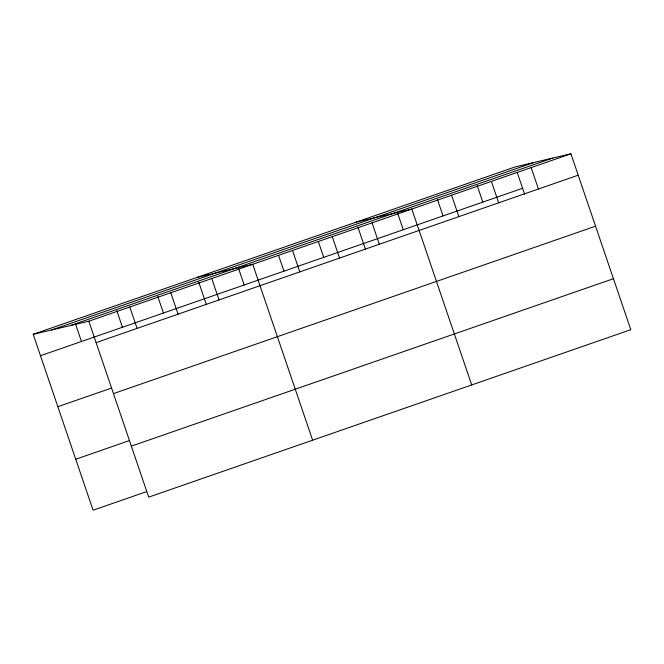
<?xml version="1.0" encoding="UTF-8"?>
<svg xmlns="http://www.w3.org/2000/svg" width="664" height="664" viewBox="0 0 664 664"><rect width="100%" height="100%" fill="white"/><g stroke="black" fill="none" stroke-linecap="round" stroke-linejoin="round"><path stroke-width="1" d="M33.2 334.307L515.297 166.88L570.915 153.791L630.8 329.693L148.703 497.12L88.818 321.218L33.2 334.307L93.085 510.209L146.744 491.576M51.551 329.991L533.649 162.564M70.467 325.534L552.564 158.107M88.818 321.218L570.915 153.791M40.487 355.721L522.585 188.294M96.114 342.624L578.203 175.196M57.843 406.7L111.51 388.067M113.469 393.611L595.566 226.183M75.729 459.231L129.389 440.589M131.347 446.133L613.445 278.714M356.203 222.133L411.829 209.044L471.706 384.946M197.117 277.386L252.735 264.289L312.619 440.19M531.142 167.602L538.438 189.016M517.281 172.723L524.585 194.17M491.368 181.413L498.664 202.827M477.184 185.563L482.811 202.105M451.595 195.224L458.89 216.638M437.41 199.374L443.037 215.916M397.636 213.186L403.264 229.727M372.056 222.855L379.343 244.261M357.863 226.997L365.499 249.423M332.282 236.666L339.57 258.08M318.421 241.787L323.717 257.358M292.509 250.477L299.796 271.891M278.648 255.598L283.951 271.169M238.542 268.439L244.178 284.981M211.758 278.523L219.045 299.937M198.768 282.25L206.404 304.676M170.781 292.758L178.068 314.163M157.791 296.476L163.427 313.026M129.795 306.984L137.091 328.398M116.814 310.711L122.442 327.252M75.505 323.966L81.465 341.487"/></g></svg>
